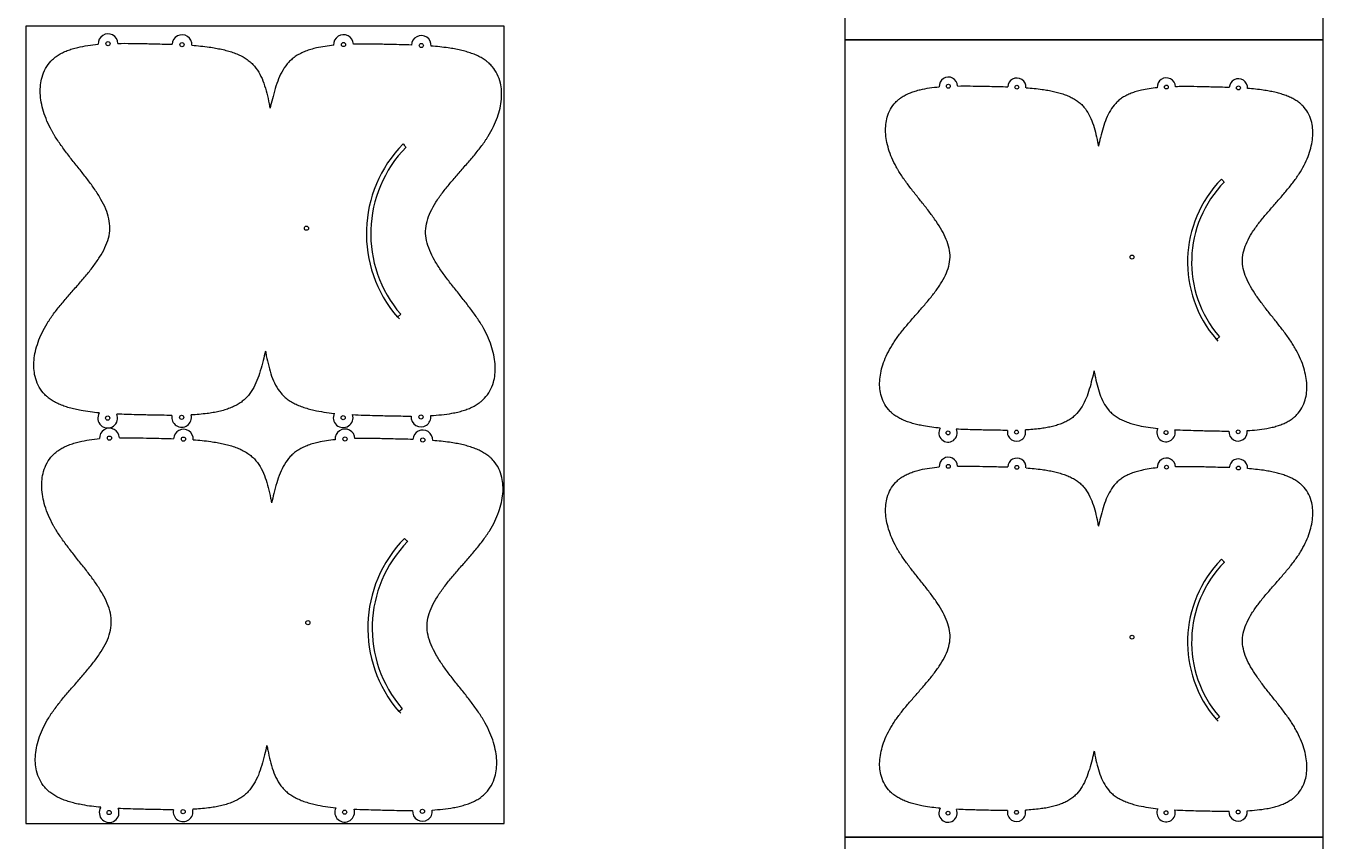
# Model space of a CAD drawing. Header units: inches. Extents: x 132 to 1257, y -131 to 658.
# Drawn here: x 175.9 to 338.6, y 357.7 to 459.9 of the extents above; entities that cross this region are included whole.
import ezdxf

# ---------------------------------------------------------------- set-up
doc = ezdxf.new("R2010")
doc.units = ezdxf.units.IN
doc.header["$MEASUREMENT"] = 0
doc.layers.add('Default', color=7, linetype='Continuous', true_color=0x000000)

msp = doc.modelspace()

# ---------------------------------------------------------------- linework, layer by layer
at = {"color": 2, "true_color": 0xffff00}
for p, q in [((222.75, 423.18), (222.33, 423.64)), ((325.46, 420.39), (325.07, 420.82)), ((222.94, 373.7), (222.51, 374.16)), ((325.47, 372.7), (325.07, 373.13))]:
    msp.add_line(p, q, dxfattribs=at)
for p, q in [((222.5, 423.39), (222.91, 423.74)), ((325.23, 420.59), (325.61, 420.92)), ((222.68, 373.9), (223.1, 374.26)), ((325.23, 372.9), (325.61, 373.23))]:
    msp.add_line(p, q)
for points in [[(223.03, 444.87), (223, 444.9)], [(223.24, 445.07), (223.2, 445.11)], [(325.72, 440.48), (325.69, 440.51)], [(325.91, 440.67), (325.88, 440.7)], [(223.21, 395.38), (223.18, 395.42)], [(223.42, 395.59), (223.39, 395.63)], [(325.72, 392.78), (325.69, 392.82)], [(325.92, 392.98), (325.88, 393.01)]]:
    msp.add_lwpolyline(points)
for centre, radius in [((186.19, 457.69), 0.262), ((195.47, 457.56), 0.262), ((215.73, 457.58), 0.262), ((225.49, 457.46), 0.262), ((291.61, 452.35), 0.243), ((300.2, 452.23), 0.243), ((318.96, 452.25), 0.243), ((328, 452.14), 0.243), ((211.08, 434.54), 0.262), ((314.65, 430.92), 0.243), ((186.15, 410.72), 0.262), ((195.42, 410.82), 0.262), ((215.69, 410.77), 0.262), ((225.45, 410.86), 0.262), ((186.37, 408.21), 0.262), ((291.57, 408.86), 0.243), ((300.16, 408.96), 0.243), ((318.92, 408.9), 0.243), ((327.96, 408.99), 0.243), ((195.65, 408.08), 0.262), ((215.92, 408.1), 0.262), ((225.68, 407.98), 0.262), ((291.61, 404.66), 0.243), ((300.2, 404.54), 0.243), ((318.97, 404.56), 0.243), ((328, 404.45), 0.243), ((211.26, 385.06), 0.262), ((314.65, 383.23), 0.243), ((186.33, 361.23), 0.262), ((195.61, 361.34), 0.262), ((215.87, 361.28), 0.262), ((225.63, 361.38), 0.262), ((291.57, 361.16), 0.243), ((300.16, 361.26), 0.243), ((318.92, 361.21), 0.243), ((327.96, 361.3), 0.243)]:
    msp.add_circle(centre, radius)
for centre, radius, start, end in [((186.19, 457.69), 1.24, 1.7015, 183.2628), ((195.47, 457.56), 1.24, 356.6041, 177.63), ((215.73, 457.58), 1.24, 2.1339, 184.1301), ((225.49, 457.46), 1.24, 356.4355, 177.5232), ((291.61, 452.35), 1.15, 1.7015, 183.2628), ((300.2, 452.23), 1.15, 356.6041, 177.63), ((318.96, 452.25), 1.15, 2.1339, 184.1301), ((328, 452.14), 1.15, 356.4355, 177.5232), ((234.64, 433.86), 16.04, 135.482, 220.7938), ((234.64, 433.86), 15.49, 135.482, 220.7938), ((336.47, 430.29), 14.85, 135.482, 220.7938), ((336.47, 430.29), 14.34, 135.482, 220.7938), ((186.15, 410.72), 1.24, 148.1544, 24.286), ((195.42, 410.82), 1.24, 168.8705, 13.6783), ((215.69, 410.77), 1.24, 153.7909, 17.9562), ((225.45, 410.86), 1.24, 175.0237, 7.6727), ((186.37, 408.21), 1.24, 1.7015, 183.2628), ((195.65, 408.08), 1.24, 356.6041, 177.63), ((215.92, 408.1), 1.24, 2.1339, 184.1301), ((225.68, 407.98), 1.24, 356.4355, 177.5232), ((291.57, 408.86), 1.15, 148.1544, 24.286), ((300.16, 408.96), 1.15, 168.8705, 13.6783), ((318.92, 408.9), 1.15, 153.7909, 17.9562), ((327.96, 408.99), 1.15, 175.0237, 7.6727), ((291.61, 404.66), 1.15, 1.7015, 183.2628), ((300.2, 404.54), 1.15, 356.6041, 177.63), ((318.97, 404.56), 1.15, 2.1339, 184.1301), ((328, 404.45), 1.15, 356.4355, 177.5232), ((234.82, 384.38), 16.04, 135.482, 220.7938), ((234.82, 384.38), 15.49, 135.482, 220.7938), ((336.47, 382.6), 14.85, 135.482, 220.7938), ((336.47, 382.6), 14.34, 135.482, 220.7938), ((186.33, 361.23), 1.24, 148.1544, 24.286), ((195.61, 361.34), 1.24, 168.8705, 13.6783), ((215.87, 361.28), 1.24, 153.7909, 17.9562), ((225.63, 361.38), 1.24, 175.0237, 7.6727), ((291.57, 361.16), 1.15, 148.1544, 24.286), ((300.16, 361.26), 1.15, 168.8705, 13.6783), ((318.92, 361.21), 1.15, 153.7909, 17.9562), ((327.96, 361.3), 1.15, 175.0237, 7.6727)]:
    msp.add_arc(centre, radius, start, end)
for points, knots in [([(185.09, 411.37), (184.32, 411.44), (183.56, 411.54), (182.55, 411.72), (182.3, 411.77), (181.81, 411.88), (181.57, 411.94), (181.11, 412.08), (180.89, 412.15), (180.45, 412.3), (180.24, 412.39), (179.84, 412.57), (179.65, 412.66), (179.28, 412.87), (179.1, 412.98), (178.85, 413.15), (178.77, 413.21), (178.66, 413.31), (178.62, 413.34), (178.54, 413.4), (178.51, 413.44), (178.33, 413.6), (178.19, 413.74), (177.81, 414.18), (177.6, 414.5), (177.26, 415.19), (177.13, 415.56), (176.96, 416.27), (176.92, 416.6), (176.87, 417.28), (176.88, 417.63), (176.94, 418.36), (177, 418.73), (177.17, 419.48), (177.29, 419.86), (177.56, 420.64), (177.73, 421.03), (178.11, 421.82), (178.33, 422.22), (178.62, 422.7), (178.68, 422.8), (178.81, 423), (178.88, 423.1), (179.08, 423.4), (179.22, 423.6), (179.66, 424.2), (179.98, 424.59), (180.63, 425.38), (180.97, 425.78), (181.65, 426.56), (182, 426.96), (182.69, 427.74), (183.03, 428.14), (183.69, 428.92), (184.01, 429.32), (184.6, 430.11), (184.88, 430.51), (185.38, 431.3), (185.61, 431.7), (185.98, 432.49), (186.13, 432.89), (186.35, 433.7), (186.41, 434.1), (186.43, 434.92), (186.38, 435.33), (186.21, 436.14), (186.07, 436.55), (185.74, 437.36), (185.53, 437.77), (185.07, 438.58), (184.81, 438.99), (184.25, 439.81), (183.95, 440.22), (183.33, 441.04), (183.01, 441.45), (182.36, 442.26), (182.03, 442.67), (181.38, 443.49), (181.06, 443.9), (180.45, 444.72), (180.16, 445.13), (179.74, 445.75), (179.61, 445.95), (179.45, 446.21), (179.42, 446.26), (179.36, 446.36), (179.33, 446.42), (179.24, 446.57), (179.18, 446.67), (178.91, 447.17), (178.71, 447.57), (178.37, 448.38), (178.22, 448.78), (177.98, 449.57), (177.89, 449.96), (177.75, 450.72), (177.71, 451.09), (177.68, 451.81), (177.69, 452.17), (177.76, 452.85), (177.82, 453.17), (178.02, 453.87), (178.17, 454.23), (178.54, 454.91), (178.77, 455.22), (179.17, 455.64), (179.31, 455.78), (179.5, 455.93), (179.53, 455.96), (179.61, 456.02), (179.65, 456.05), (179.77, 456.14), (179.86, 456.2), (180.11, 456.36), (180.29, 456.46), (180.67, 456.65), (180.87, 456.74), (181.28, 456.9), (181.49, 456.97), (181.93, 457.11), (182.16, 457.17), (183.23, 457.42), (184.08, 457.53), (184.95, 457.62)], [-85.148406, -85.148406, -85.148406, -85.148406, -81.780767, -81.780767, -80.653101, -80.653101, -79.570598, -79.570598, -78.534434, -78.534434, -77.54624, -77.54624, -76.601915, -76.601915, -75.696681, -75.696681, -75.256245, -75.256245, -75.038733, -75.038733, -74.822714, -74.822714, -73.969653, -73.969653, -72.281686, -72.281686, -70.564748, -70.564748, -69.100223, -69.100223, -67.553631, -67.553631, -65.908811, -65.908811, -64.155075, -64.155075, -62.285633, -62.285633, -60.296231, -60.296231, -59.779524, -59.779524, -59.255149, -59.255149, -58.183988, -58.183988, -55.974472, -55.974472, -53.694649, -53.694649, -51.379904, -51.379904, -49.092763, -49.092763, -46.869323, -46.869323, -44.747127, -44.747127, -42.749829, -42.749829, -40.876165, -40.876165, -39.08522, -39.08522, -37.294848, -37.294848, -35.421823, -35.421823, -33.425249, -33.425249, -31.303842, -31.303842, -29.081214, -29.081214, -26.79486, -26.79486, -24.480837, -24.480837, -22.201611, -22.201611, -19.992547, -19.992547, -18.921559, -18.921559, -18.658473, -18.658473, -18.3973, -18.3973, -17.880658, -17.880658, -15.891473, -15.891473, -14.022184, -14.022184, -12.26855, -12.26855, -10.623797, -10.623797, -9.07727, -9.07727, -7.612849, -7.612849, -5.89545, -5.89545, -4.207291, -4.207291, -3.354244, -3.354244, -3.138242, -3.138242, -2.920749, -2.920749, -2.480367, -2.480367, -1.575282, -1.575282, -0.631139, -0.631139, 0.356858, 0.356858, 1.39283, 1.39283, 5.165837, 5.165837, 5.165837, 5.165837]), ([(187.43, 457.73), (188.57, 457.74), (189.71, 457.73), (191.16, 457.69), (191.47, 457.69), (192.59, 457.66), (193.41, 457.64), (194.23, 457.61)], [8.814927, 8.814927, 8.814927, 8.814927, 13.819671, 13.819671, 15.179724, 15.179724, 18.770325, 18.770325, 18.770325, 18.770325]), ([(196.71, 457.49), (197.44, 457.43), (198.17, 457.37), (199.16, 457.23), (199.42, 457.19), (199.94, 457.09), (200.19, 457.04), (200.68, 456.93), (200.92, 456.87), (201.4, 456.74), (201.63, 456.67), (202.09, 456.51), (202.31, 456.42), (202.73, 456.24), (202.93, 456.14), (203.31, 455.93), (203.49, 455.81), (203.75, 455.63), (203.83, 455.56), (203.99, 455.43), (204.07, 455.37), (204.29, 455.16), (204.43, 455.02), (204.82, 454.55), (205.05, 454.22), (205.43, 453.5), (205.6, 453.11), (205.88, 452.32), (206, 451.9), (206.22, 451.04), (206.31, 450.6), (206.44, 449.97), (206.48, 449.77), (206.52, 449.58)], [22.39606, 22.39606, 22.39606, 22.39606, 25.607041, 25.607041, 26.78249, 26.78249, 27.915409, 27.915409, 29.003369, 29.003369, 30.083561, 30.083561, 31.111933, 31.111933, 32.092923, 32.092923, 33.031821, 33.031821, 33.488266, 33.488266, 33.937759, 33.937759, 34.824381, 34.824381, 36.598165, 36.598165, 38.421258, 38.421258, 40.322481, 40.322481, 42.294606, 42.294606, 43.165386, 43.165386, 43.165386, 43.165386]), ([(214.5, 457.49), (213.77, 457.41), (213.05, 457.31), (212.11, 457.1), (211.87, 457.04), (211.41, 456.9), (211.19, 456.82), (210.76, 456.66), (210.56, 456.57), (210.17, 456.37), (209.98, 456.27), (209.71, 456.09), (209.63, 456.04), (209.46, 455.91), (209.38, 455.85), (209.15, 455.65), (209, 455.52), (208.59, 455.07), (208.35, 454.75), (207.93, 454.04), (207.75, 453.67), (207.43, 452.89), (207.29, 452.47), (207.03, 451.63), (206.92, 451.19), (206.71, 450.37), (206.61, 449.97), (206.52, 449.58)], [299.426318, 299.426318, 299.426318, 299.426318, 302.597982, 302.597982, 303.678174, 303.678174, 304.706545, 304.706545, 305.687536, 305.687536, 306.626434, 306.626434, 307.082878, 307.082878, 307.532371, 307.532371, 308.418994, 308.418994, 310.192778, 310.192778, 312.01587, 312.01587, 313.917093, 313.917093, 315.889219, 315.889219, 317.666593, 317.666593, 317.666593, 317.666593]), ([(224.25, 457.52), (223.42, 457.55), (222.59, 457.57), (221.45, 457.59), (221.15, 457.6), (220.22, 457.62), (219.61, 457.63), (218.32, 457.64), (217.64, 457.64), (216.97, 457.63)], [285.12662, 285.12662, 285.12662, 285.12662, 288.774336, 288.774336, 290.134725, 290.134725, 292.834636, 292.834636, 295.783694, 295.783694, 295.783694, 295.783694]), ([(226.68, 411.03), (227.58, 411.09), (228.46, 411.17), (229.58, 411.37), (229.82, 411.42), (230.29, 411.53), (230.52, 411.6), (230.96, 411.73), (231.17, 411.8), (231.58, 411.96), (231.78, 412.05), (232.16, 412.24), (232.34, 412.34), (232.59, 412.5), (232.68, 412.56), (232.8, 412.65), (232.84, 412.68), (232.92, 412.74), (232.95, 412.77), (233.14, 412.93), (233.28, 413.06), (233.68, 413.48), (233.91, 413.79), (234.28, 414.47), (234.43, 414.83), (234.63, 415.53), (234.69, 415.85), (234.77, 416.54), (234.77, 416.89), (234.74, 417.61), (234.7, 417.99), (234.57, 418.75), (234.47, 419.13), (234.23, 419.92), (234.09, 420.32), (233.74, 421.13), (233.55, 421.53), (233.27, 422.03), (233.21, 422.13), (233.1, 422.34), (233.03, 422.44), (232.85, 422.75), (232.71, 422.95), (232.3, 423.57), (232, 423.98), (231.39, 424.8), (231.07, 425.21), (230.43, 426.03), (230.1, 426.44), (229.45, 427.26), (229.12, 427.67), (228.5, 428.48), (228.2, 428.89), (227.65, 429.71), (227.38, 430.12), (226.92, 430.93), (226.72, 431.34), (226.38, 432.16), (226.25, 432.56), (226.07, 433.38), (226.02, 433.78), (226.04, 434.6), (226.11, 435), (226.32, 435.81), (226.47, 436.21), (226.85, 437.01), (227.07, 437.41), (227.57, 438.2), (227.85, 438.6), (228.45, 439.38), (228.77, 439.78), (229.42, 440.56), (229.77, 440.96), (230.45, 441.75), (230.8, 442.14), (231.48, 442.93), (231.82, 443.32), (232.47, 444.11), (232.79, 444.51), (233.23, 445.1), (233.37, 445.3), (233.54, 445.55), (233.57, 445.6), (233.64, 445.7), (233.67, 445.75), (233.77, 445.9), (233.83, 446), (234.13, 446.48), (234.34, 446.88), (234.73, 447.67), (234.89, 448.06), (235.17, 448.84), (235.28, 449.22), (235.45, 449.97), (235.51, 450.34), (235.57, 451.07), (235.58, 451.42), (235.54, 452.1), (235.49, 452.43), (235.33, 453.14), (235.2, 453.51), (234.85, 454.2), (234.64, 454.52), (234.27, 454.96), (234.13, 455.1), (233.95, 455.27), (233.91, 455.3), (233.84, 455.36), (233.8, 455.39), (233.68, 455.49), (233.6, 455.55), (233.35, 455.73), (233.18, 455.84), (232.81, 456.04), (232.62, 456.14), (232.22, 456.32), (232.01, 456.4), (231.57, 456.56), (231.35, 456.63), (230.88, 456.76), (230.65, 456.82), (230.16, 456.93), (229.9, 456.98), (229.39, 457.08), (229.13, 457.12), (228.16, 457.26), (227.45, 457.33), (226.73, 457.39)], [189.043159, 189.043159, 189.043159, 189.043159, 192.941512, 192.941512, 194.024014, 194.024014, 195.060178, 195.060178, 196.048372, 196.048372, 196.992698, 196.992698, 197.897932, 197.897932, 198.338367, 198.338367, 198.55588, 198.55588, 198.771898, 198.771898, 199.62496, 199.62496, 201.312927, 201.312927, 203.029864, 203.029864, 204.49439, 204.49439, 206.040982, 206.040982, 207.685802, 207.685802, 209.439538, 209.439538, 211.30898, 211.30898, 213.298382, 213.298382, 213.815089, 213.815089, 214.339464, 214.339464, 215.410625, 215.410625, 217.620141, 217.620141, 219.899964, 219.899964, 222.214708, 222.214708, 224.501849, 224.501849, 226.725289, 226.725289, 228.847486, 228.847486, 230.844784, 230.844784, 232.718448, 232.718448, 234.509392, 234.509392, 236.299765, 236.299765, 238.17279, 238.17279, 240.169363, 240.169363, 242.290771, 242.290771, 244.513399, 244.513399, 246.799752, 246.799752, 249.113776, 249.113776, 251.393001, 251.393001, 253.602066, 253.602066, 254.673054, 254.673054, 254.93614, 254.93614, 255.197313, 255.197313, 255.713955, 255.713955, 257.70314, 257.70314, 259.572429, 259.572429, 261.326063, 261.326063, 262.970815, 262.970815, 264.517342, 264.517342, 265.981764, 265.981764, 267.699163, 267.699163, 269.387321, 269.387321, 270.240368, 270.240368, 270.456371, 270.456371, 270.673863, 270.673863, 271.114245, 271.114245, 272.019331, 272.019331, 272.963474, 272.963474, 273.951471, 273.951471, 274.987442, 274.987442, 276.069767, 276.069767, 277.197279, 277.197279, 278.367667, 278.367667, 281.501059, 281.501059, 281.501059, 281.501059]), ([(292.76, 452.38), (293.81, 452.4), (294.87, 452.38), (296.21, 452.35), (296.49, 452.35), (297.54, 452.32), (298.29, 452.31), (299.05, 452.28)], [8.814927, 8.814927, 8.814927, 8.814927, 13.819671, 13.819671, 15.179724, 15.179724, 18.770325, 18.770325, 18.770325, 18.770325]), ([(290.59, 409.46), (289.88, 409.53), (289.17, 409.62), (288.24, 409.79), (288.01, 409.83), (287.55, 409.94), (287.33, 409.99), (286.9, 410.12), (286.7, 410.18), (286.29, 410.33), (286.1, 410.4), (285.73, 410.57), (285.55, 410.66), (285.21, 410.85), (285.05, 410.95), (284.81, 411.11), (284.74, 411.17), (284.63, 411.26), (284.6, 411.29), (284.53, 411.34), (284.49, 411.37), (284.33, 411.53), (284.2, 411.66), (283.85, 412.06), (283.66, 412.36), (283.34, 413), (283.22, 413.34), (283.06, 414), (283.02, 414.3), (282.98, 414.94), (282.99, 415.26), (283.05, 415.93), (283.1, 416.27), (283.26, 416.97), (283.36, 417.33), (283.62, 418.04), (283.77, 418.41), (284.12, 419.14), (284.33, 419.51), (284.6, 419.95), (284.66, 420.05), (284.78, 420.23), (284.84, 420.32), (285.03, 420.6), (285.16, 420.78), (285.56, 421.34), (285.86, 421.71), (286.46, 422.43), (286.77, 422.8), (287.41, 423.53), (287.73, 423.89), (288.36, 424.62), (288.68, 424.99), (289.29, 425.72), (289.58, 426.08), (290.13, 426.81), (290.39, 427.18), (290.86, 427.91), (291.07, 428.28), (291.41, 429.02), (291.55, 429.39), (291.75, 430.14), (291.81, 430.51), (291.83, 431.27), (291.79, 431.64), (291.62, 432.4), (291.5, 432.78), (291.19, 433.53), (291, 433.91), (290.57, 434.66), (290.33, 435.04), (289.81, 435.79), (289.53, 436.17), (288.96, 436.93), (288.66, 437.31), (288.06, 438.07), (287.76, 438.45), (287.16, 439.2), (286.86, 439.58), (286.29, 440.34), (286.02, 440.72), (285.64, 441.29), (285.52, 441.48), (285.37, 441.72), (285.34, 441.77), (285.28, 441.86), (285.26, 441.91), (285.17, 442.05), (285.12, 442.15), (284.87, 442.61), (284.68, 442.98), (284.36, 443.73), (284.23, 444.1), (284.01, 444.83), (283.92, 445.19), (283.79, 445.89), (283.75, 446.24), (283.73, 446.91), (283.74, 447.23), (283.8, 447.87), (283.86, 448.17), (284.04, 448.81), (284.18, 449.15), (284.53, 449.78), (284.74, 450.07), (285.1, 450.46), (285.23, 450.58), (285.41, 450.72), (285.44, 450.75), (285.52, 450.81), (285.55, 450.84), (285.67, 450.92), (285.74, 450.97), (285.98, 451.12), (286.15, 451.22), (286.5, 451.39), (286.68, 451.47), (287.06, 451.62), (287.26, 451.69), (287.67, 451.81), (287.88, 451.87), (288.86, 452.1), (289.65, 452.2), (290.46, 452.28)], [-85.148406, -85.148406, -85.148406, -85.148406, -81.780767, -81.780767, -80.653101, -80.653101, -79.570598, -79.570598, -78.534434, -78.534434, -77.54624, -77.54624, -76.601915, -76.601915, -75.696681, -75.696681, -75.256245, -75.256245, -75.038733, -75.038733, -74.822714, -74.822714, -73.969653, -73.969653, -72.281686, -72.281686, -70.564748, -70.564748, -69.100223, -69.100223, -67.553631, -67.553631, -65.908811, -65.908811, -64.155075, -64.155075, -62.285633, -62.285633, -60.296231, -60.296231, -59.779524, -59.779524, -59.255149, -59.255149, -58.183988, -58.183988, -55.974472, -55.974472, -53.694649, -53.694649, -51.379904, -51.379904, -49.092763, -49.092763, -46.869323, -46.869323, -44.747127, -44.747127, -42.749829, -42.749829, -40.876165, -40.876165, -39.08522, -39.08522, -37.294848, -37.294848, -35.421823, -35.421823, -33.425249, -33.425249, -31.303842, -31.303842, -29.081214, -29.081214, -26.79486, -26.79486, -24.480837, -24.480837, -22.201611, -22.201611, -19.992547, -19.992547, -18.921559, -18.921559, -18.658473, -18.658473, -18.3973, -18.3973, -17.880658, -17.880658, -15.891473, -15.891473, -14.022184, -14.022184, -12.26855, -12.26855, -10.623797, -10.623797, -9.07727, -9.07727, -7.612849, -7.612849, -5.89545, -5.89545, -4.207291, -4.207291, -3.354244, -3.354244, -3.138242, -3.138242, -2.920749, -2.920749, -2.480367, -2.480367, -1.575282, -1.575282, -0.631139, -0.631139, 0.356858, 0.356858, 1.39283, 1.39283, 5.165837, 5.165837, 5.165837, 5.165837]), ([(301.35, 452.16), (302.02, 452.11), (302.7, 452.05), (303.61, 451.92), (303.86, 451.88), (304.34, 451.8), (304.57, 451.75), (305.03, 451.65), (305.25, 451.6), (305.69, 451.47), (305.91, 451.4), (306.33, 451.26), (306.53, 451.18), (306.92, 451.01), (307.1, 450.91), (307.46, 450.72), (307.63, 450.61), (307.87, 450.44), (307.94, 450.38), (308.09, 450.26), (308.16, 450.2), (308.37, 450.01), (308.5, 449.87), (308.86, 449.45), (309.07, 449.13), (309.43, 448.47), (309.58, 448.11), (309.84, 447.37), (309.95, 446.99), (310.15, 446.2), (310.24, 445.79), (310.36, 445.2), (310.39, 445.02), (310.43, 444.84)], [22.39606, 22.39606, 22.39606, 22.39606, 25.607041, 25.607041, 26.78249, 26.78249, 27.915409, 27.915409, 29.003369, 29.003369, 30.083561, 30.083561, 31.111933, 31.111933, 32.092923, 32.092923, 33.031821, 33.031821, 33.488266, 33.488266, 33.937759, 33.937759, 34.824381, 34.824381, 36.598165, 36.598165, 38.421258, 38.421258, 40.322481, 40.322481, 42.294606, 42.294606, 43.165386, 43.165386, 43.165386, 43.165386]), ([(317.82, 452.17), (317.14, 452.1), (316.48, 452), (315.61, 451.8), (315.39, 451.75), (314.96, 451.62), (314.75, 451.55), (314.36, 451.39), (314.17, 451.31), (313.81, 451.13), (313.63, 451.03), (313.39, 450.87), (313.31, 450.82), (313.15, 450.71), (313.08, 450.65), (312.86, 450.47), (312.73, 450.34), (312.34, 449.93), (312.13, 449.63), (311.74, 448.98), (311.57, 448.63), (311.27, 447.9), (311.14, 447.52), (310.91, 446.74), (310.8, 446.34), (310.61, 445.57), (310.52, 445.2), (310.43, 444.84)], [299.426318, 299.426318, 299.426318, 299.426318, 302.597982, 302.597982, 303.678174, 303.678174, 304.706545, 304.706545, 305.687536, 305.687536, 306.626434, 306.626434, 307.082878, 307.082878, 307.532371, 307.532371, 308.418994, 308.418994, 310.192778, 310.192778, 312.01587, 312.01587, 313.917093, 313.917093, 315.889219, 315.889219, 317.666593, 317.666593, 317.666593, 317.666593]), ([(326.85, 452.19), (326.08, 452.22), (325.32, 452.24), (324.26, 452.26), (323.97, 452.27), (323.12, 452.29), (322.55, 452.3), (321.36, 452.31), (320.73, 452.31), (320.11, 452.29)], [285.12662, 285.12662, 285.12662, 285.12662, 288.774336, 288.774336, 290.134725, 290.134725, 292.834636, 292.834636, 295.783694, 295.783694, 295.783694, 295.783694]), ([(329.1, 409.15), (329.93, 409.2), (330.75, 409.28), (331.78, 409.47), (332.01, 409.51), (332.44, 409.61), (332.65, 409.67), (333.06, 409.79), (333.26, 409.86), (333.64, 410.01), (333.82, 410.09), (334.17, 410.27), (334.33, 410.36), (334.57, 410.51), (334.65, 410.56), (334.76, 410.65), (334.8, 410.67), (334.87, 410.73), (334.91, 410.76), (335.08, 410.9), (335.21, 411.02), (335.58, 411.41), (335.79, 411.7), (336.14, 412.33), (336.27, 412.67), (336.46, 413.31), (336.52, 413.61), (336.58, 414.24), (336.59, 414.57), (336.57, 415.24), (336.53, 415.59), (336.4, 416.29), (336.31, 416.65), (336.09, 417.38), (335.96, 417.75), (335.64, 418.5), (335.45, 418.87), (335.2, 419.33), (335.15, 419.43), (335.04, 419.62), (334.98, 419.71), (334.81, 420), (334.69, 420.19), (334.3, 420.76), (334.03, 421.14), (333.46, 421.9), (333.16, 422.28), (332.57, 423.03), (332.26, 423.41), (331.66, 424.17), (331.36, 424.55), (330.79, 425.31), (330.51, 425.69), (329.99, 426.44), (329.75, 426.82), (329.32, 427.58), (329.13, 427.95), (328.82, 428.71), (328.7, 429.09), (328.53, 429.84), (328.49, 430.22), (328.51, 430.97), (328.57, 431.34), (328.77, 432.09), (328.91, 432.46), (329.25, 433.2), (329.46, 433.57), (329.92, 434.3), (330.18, 434.67), (330.73, 435.4), (331.03, 435.77), (331.64, 436.49), (331.96, 436.86), (332.59, 437.59), (332.91, 437.95), (333.55, 438.68), (333.86, 439.05), (334.46, 439.78), (334.75, 440.14), (335.16, 440.7), (335.29, 440.88), (335.45, 441.11), (335.48, 441.16), (335.54, 441.25), (335.57, 441.3), (335.66, 441.43), (335.72, 441.53), (335.99, 441.97), (336.19, 442.34), (336.55, 443.07), (336.7, 443.44), (336.96, 444.15), (337.06, 444.51), (337.22, 445.21), (337.27, 445.55), (337.33, 446.22), (337.34, 446.54), (337.3, 447.18), (337.26, 447.48), (337.11, 448.14), (336.99, 448.48), (336.67, 449.12), (336.47, 449.42), (336.12, 449.83), (336, 449.95), (335.83, 450.11), (335.8, 450.14), (335.73, 450.2), (335.69, 450.22), (335.58, 450.31), (335.51, 450.37), (335.28, 450.53), (335.12, 450.63), (334.78, 450.82), (334.6, 450.91), (334.22, 451.08), (334.03, 451.16), (333.63, 451.3), (333.42, 451.37), (332.99, 451.49), (332.77, 451.55), (332.32, 451.65), (332.08, 451.7), (331.61, 451.78), (331.36, 451.82), (330.47, 451.95), (329.81, 452.02), (329.15, 452.07)], [189.043159, 189.043159, 189.043159, 189.043159, 192.941512, 192.941512, 194.024014, 194.024014, 195.060178, 195.060178, 196.048372, 196.048372, 196.992698, 196.992698, 197.897932, 197.897932, 198.338367, 198.338367, 198.55588, 198.55588, 198.771898, 198.771898, 199.62496, 199.62496, 201.312927, 201.312927, 203.029864, 203.029864, 204.49439, 204.49439, 206.040982, 206.040982, 207.685802, 207.685802, 209.439538, 209.439538, 211.30898, 211.30898, 213.298382, 213.298382, 213.815089, 213.815089, 214.339464, 214.339464, 215.410625, 215.410625, 217.620141, 217.620141, 219.899964, 219.899964, 222.214708, 222.214708, 224.501849, 224.501849, 226.725289, 226.725289, 228.847486, 228.847486, 230.844784, 230.844784, 232.718448, 232.718448, 234.509392, 234.509392, 236.299765, 236.299765, 238.17279, 238.17279, 240.169363, 240.169363, 242.290771, 242.290771, 244.513399, 244.513399, 246.799752, 246.799752, 249.113776, 249.113776, 251.393001, 251.393001, 253.602066, 253.602066, 254.673054, 254.673054, 254.93614, 254.93614, 255.197313, 255.197313, 255.713955, 255.713955, 257.70314, 257.70314, 259.572429, 259.572429, 261.326063, 261.326063, 262.970815, 262.970815, 264.517342, 264.517342, 265.981764, 265.981764, 267.699163, 267.699163, 269.387321, 269.387321, 270.240368, 270.240368, 270.456371, 270.456371, 270.673863, 270.673863, 271.114245, 271.114245, 272.019331, 272.019331, 272.963474, 272.963474, 273.951471, 273.951471, 274.987442, 274.987442, 276.069767, 276.069767, 277.197279, 277.197279, 278.367667, 278.367667, 281.501059, 281.501059, 281.501059, 281.501059]), ([(205.94, 419.13), (205.84, 418.73), (205.75, 418.34), (205.54, 417.51), (205.42, 417.07), (205.17, 416.23), (205.03, 415.82), (204.71, 415.04), (204.53, 414.66), (204.11, 413.96), (203.87, 413.63), (203.46, 413.19), (203.31, 413.05), (203.08, 412.86), (203, 412.79), (202.83, 412.67), (202.74, 412.61), (202.48, 412.44), (202.29, 412.33), (201.9, 412.14), (201.69, 412.05), (201.27, 411.88), (201.05, 411.81), (200.59, 411.67), (200.35, 411.61), (199.87, 411.5), (199.62, 411.45), (199.13, 411.36), (198.87, 411.32), (197.96, 411.21), (197.3, 411.15), (196.63, 411.12)], [-122.242246, -122.242246, -122.242246, -122.242246, -120.465956, -120.465956, -118.494222, -118.494222, -116.593347, -116.593347, -114.770579, -114.770579, -112.997161, -112.997161, -112.110767, -112.110767, -111.661408, -111.661408, -111.205112, -111.205112, -110.266542, -110.266542, -109.285923, -109.285923, -108.257955, -108.257955, -107.178193, -107.178193, -106.090568, -106.090568, -104.957985, -104.957985, -102.041667, -102.041667, -102.041667, -102.041667]), ([(205.94, 419.13), (205.98, 418.93), (206.01, 418.74), (206.14, 418.1), (206.24, 417.66), (206.45, 416.81), (206.57, 416.39), (206.86, 415.59), (207.02, 415.21), (207.41, 414.49), (207.63, 414.15), (208.02, 413.69), (208.16, 413.55), (208.38, 413.34), (208.46, 413.27), (208.62, 413.14), (208.7, 413.08), (208.96, 412.89), (209.14, 412.78), (209.53, 412.57), (209.73, 412.47), (210.15, 412.28), (210.36, 412.2), (210.82, 412.04), (211.05, 411.96), (211.53, 411.83), (211.77, 411.77), (212.85, 411.53), (213.7, 411.41), (214.57, 411.31)], [152.258957, 152.258957, 152.258957, 152.258957, 153.128657, 153.128657, 155.10039, 155.10039, 157.001265, 157.001265, 158.824034, 158.824034, 160.597451, 160.597451, 161.483845, 161.483845, 161.933204, 161.933204, 162.389501, 162.389501, 163.32807, 163.32807, 164.30869, 164.30869, 165.336658, 165.336658, 166.416419, 166.416419, 167.504045, 167.504045, 171.294575, 171.294575, 171.294575, 171.294575]), ([(309.89, 416.64), (309.8, 416.28), (309.71, 415.91), (309.52, 415.15), (309.41, 414.74), (309.18, 413.96), (309.05, 413.58), (308.75, 412.86), (308.59, 412.51), (308.2, 411.86), (307.98, 411.56), (307.59, 411.15), (307.46, 411.02), (307.24, 410.84), (307.17, 410.78), (307.01, 410.67), (306.94, 410.61), (306.69, 410.45), (306.52, 410.35), (306.15, 410.17), (305.96, 410.09), (305.57, 409.94), (305.36, 409.87), (304.94, 409.74), (304.72, 409.68), (304.27, 409.58), (304.05, 409.54), (303.59, 409.45), (303.35, 409.42), (302.5, 409.31), (301.89, 409.26), (301.27, 409.23)], [-122.242246, -122.242246, -122.242246, -122.242246, -120.465956, -120.465956, -118.494222, -118.494222, -116.593347, -116.593347, -114.770579, -114.770579, -112.997161, -112.997161, -112.110767, -112.110767, -111.661408, -111.661408, -111.205112, -111.205112, -110.266542, -110.266542, -109.285923, -109.285923, -108.257955, -108.257955, -107.178193, -107.178193, -106.090568, -106.090568, -104.957985, -104.957985, -102.041667, -102.041667, -102.041667, -102.041667]), ([(309.89, 416.64), (309.93, 416.46), (309.96, 416.28), (310.08, 415.7), (310.17, 415.29), (310.37, 414.5), (310.48, 414.11), (310.74, 413.37), (310.89, 413.02), (311.25, 412.35), (311.46, 412.04), (311.82, 411.61), (311.95, 411.48), (312.16, 411.28), (312.23, 411.22), (312.38, 411.1), (312.45, 411.04), (312.69, 410.87), (312.86, 410.77), (313.21, 410.57), (313.4, 410.48), (313.79, 410.31), (313.99, 410.23), (314.41, 410.08), (314.63, 410.01), (315.07, 409.89), (315.29, 409.83), (316.29, 409.61), (317.08, 409.5), (317.89, 409.41)], [152.258957, 152.258957, 152.258957, 152.258957, 153.128657, 153.128657, 155.10039, 155.10039, 157.001265, 157.001265, 158.824034, 158.824034, 160.597451, 160.597451, 161.483845, 161.483845, 161.933204, 161.933204, 162.389501, 162.389501, 163.32807, 163.32807, 164.30869, 164.30869, 165.336658, 165.336658, 166.416419, 166.416419, 167.504045, 167.504045, 171.294575, 171.294575, 171.294575, 171.294575]), ([(194.21, 411.06), (193.34, 411.06), (192.48, 411.08), (191.31, 411.1), (191, 411.11), (190.39, 411.13), (190.08, 411.13), (188.94, 411.16), (188.11, 411.19), (187.28, 411.23)], [-98.500263, -98.500263, -98.500263, -98.500263, -94.717892, -94.717892, -93.357689, -93.357689, -91.997792, -91.997792, -88.350006, -88.350006, -88.350006, -88.350006]), ([(216.87, 411.15), (217.83, 411.1), (218.78, 411.07), (220.05, 411.04), (220.36, 411.03), (220.98, 411.02), (221.29, 411.01), (222.47, 410.99), (223.34, 410.97), (224.21, 410.97)], [174.666344, 174.666344, 174.666344, 174.666344, 178.876721, 178.876721, 180.236924, 180.236924, 181.596821, 181.596821, 185.424295, 185.424295, 185.424295, 185.424295]), ([(299.03, 409.18), (298.23, 409.18), (297.43, 409.19), (296.35, 409.22), (296.06, 409.22), (295.49, 409.24), (295.21, 409.24), (294.15, 409.27), (293.38, 409.29), (292.61, 409.33)], [-98.500263, -98.500263, -98.500263, -98.500263, -94.717892, -94.717892, -93.357689, -93.357689, -91.997792, -91.997792, -88.350006, -88.350006, -88.350006, -88.350006]), ([(320.01, 409.26), (320.9, 409.21), (321.79, 409.19), (322.96, 409.16), (323.25, 409.15), (323.82, 409.14), (324.11, 409.13), (325.2, 409.11), (326.01, 409.09), (326.81, 409.09)], [174.666344, 174.666344, 174.666344, 174.666344, 178.876721, 178.876721, 180.236924, 180.236924, 181.596821, 181.596821, 185.424295, 185.424295, 185.424295, 185.424295]), ([(185.27, 361.89), (184.51, 361.96), (183.75, 362.05), (182.74, 362.24), (182.49, 362.29), (182, 362.4), (181.76, 362.46), (181.29, 362.59), (181.07, 362.67), (180.64, 362.82), (180.43, 362.9), (180.02, 363.08), (179.83, 363.18), (179.46, 363.39), (179.29, 363.49), (179.04, 363.67), (178.96, 363.73), (178.84, 363.83), (178.8, 363.86), (178.73, 363.92), (178.69, 363.95), (178.51, 364.12), (178.37, 364.26), (178, 364.7), (177.79, 365.02), (177.44, 365.71), (177.31, 366.08), (177.15, 366.79), (177.1, 367.12), (177.06, 367.8), (177.06, 368.15), (177.13, 368.87), (177.19, 369.25), (177.36, 370), (177.47, 370.38), (177.74, 371.16), (177.91, 371.55), (178.29, 372.34), (178.51, 372.73), (178.81, 373.22), (178.87, 373.32), (179, 373.52), (179.06, 373.62), (179.26, 373.92), (179.41, 374.11), (179.85, 374.71), (180.16, 375.11), (180.81, 375.9), (181.15, 376.29), (181.84, 377.08), (182.18, 377.47), (182.87, 378.26), (183.21, 378.66), (183.87, 379.44), (184.19, 379.84), (184.78, 380.63), (185.06, 381.02), (185.56, 381.82), (185.79, 382.21), (186.16, 383.01), (186.32, 383.41), (186.53, 384.22), (186.59, 384.62), (186.61, 385.44), (186.57, 385.84), (186.39, 386.66), (186.26, 387.07), (185.92, 387.88), (185.72, 388.29), (185.25, 389.1), (184.99, 389.51), (184.44, 390.33), (184.13, 390.74), (183.52, 391.55), (183.19, 391.97), (182.54, 392.78), (182.21, 393.19), (181.57, 394.01), (181.25, 394.42), (180.64, 395.24), (180.34, 395.65), (179.93, 396.27), (179.79, 396.47), (179.64, 396.73), (179.61, 396.78), (179.54, 396.88), (179.51, 396.93), (179.43, 397.09), (179.37, 397.19), (179.09, 397.69), (178.89, 398.09), (178.55, 398.9), (178.4, 399.3), (178.17, 400.08), (178.07, 400.47), (177.94, 401.23), (177.89, 401.61), (177.86, 402.33), (177.87, 402.68), (177.95, 403.36), (178.01, 403.69), (178.2, 404.39), (178.35, 404.75), (178.73, 405.43), (178.95, 405.74), (179.35, 406.16), (179.49, 406.29), (179.68, 406.45), (179.72, 406.48), (179.8, 406.54), (179.84, 406.57), (179.96, 406.66), (180.04, 406.72), (180.3, 406.88), (180.48, 406.98), (180.85, 407.17), (181.05, 407.26), (181.46, 407.42), (181.68, 407.49), (182.12, 407.63), (182.34, 407.69), (183.41, 407.94), (184.26, 408.05), (185.14, 408.14)], [-85.148406, -85.148406, -85.148406, -85.148406, -81.780767, -81.780767, -80.653101, -80.653101, -79.570598, -79.570598, -78.534434, -78.534434, -77.54624, -77.54624, -76.601915, -76.601915, -75.696681, -75.696681, -75.256245, -75.256245, -75.038733, -75.038733, -74.822714, -74.822714, -73.969653, -73.969653, -72.281686, -72.281686, -70.564748, -70.564748, -69.100223, -69.100223, -67.553631, -67.553631, -65.908811, -65.908811, -64.155075, -64.155075, -62.285633, -62.285633, -60.296231, -60.296231, -59.779524, -59.779524, -59.255149, -59.255149, -58.183988, -58.183988, -55.974472, -55.974472, -53.694649, -53.694649, -51.379904, -51.379904, -49.092763, -49.092763, -46.869323, -46.869323, -44.747127, -44.747127, -42.749829, -42.749829, -40.876165, -40.876165, -39.08522, -39.08522, -37.294848, -37.294848, -35.421823, -35.421823, -33.425249, -33.425249, -31.303842, -31.303842, -29.081214, -29.081214, -26.79486, -26.79486, -24.480837, -24.480837, -22.201611, -22.201611, -19.992547, -19.992547, -18.921559, -18.921559, -18.658473, -18.658473, -18.3973, -18.3973, -17.880658, -17.880658, -15.891473, -15.891473, -14.022184, -14.022184, -12.26855, -12.26855, -10.623797, -10.623797, -9.07727, -9.07727, -7.612849, -7.612849, -5.89545, -5.89545, -4.207291, -4.207291, -3.354244, -3.354244, -3.138242, -3.138242, -2.920749, -2.920749, -2.480367, -2.480367, -1.575282, -1.575282, -0.631139, -0.631139, 0.356858, 0.356858, 1.39283, 1.39283, 5.165837, 5.165837, 5.165837, 5.165837]), ([(187.62, 408.24), (188.76, 408.26), (189.89, 408.24), (191.34, 408.21), (191.65, 408.21), (192.78, 408.18), (193.6, 408.16), (194.41, 408.13)], [8.814927, 8.814927, 8.814927, 8.814927, 13.819671, 13.819671, 15.179724, 15.179724, 18.770325, 18.770325, 18.770325, 18.770325]), ([(196.89, 408.01), (197.62, 407.95), (198.35, 407.88), (199.34, 407.74), (199.6, 407.7), (200.12, 407.61), (200.37, 407.56), (200.87, 407.45), (201.11, 407.39), (201.58, 407.26), (201.82, 407.19), (202.27, 407.03), (202.49, 406.94), (202.91, 406.76), (203.11, 406.66), (203.49, 406.44), (203.67, 406.33), (203.93, 406.15), (204.01, 406.08), (204.17, 405.95), (204.25, 405.89), (204.48, 405.68), (204.62, 405.53), (205.01, 405.07), (205.23, 404.73), (205.62, 404.01), (205.78, 403.63), (206.06, 402.83), (206.18, 402.41), (206.4, 401.56), (206.5, 401.12), (206.62, 400.49), (206.66, 400.29), (206.7, 400.1)], [22.39606, 22.39606, 22.39606, 22.39606, 25.607041, 25.607041, 26.78249, 26.78249, 27.915409, 27.915409, 29.003369, 29.003369, 30.083561, 30.083561, 31.111933, 31.111933, 32.092923, 32.092923, 33.031821, 33.031821, 33.488266, 33.488266, 33.937759, 33.937759, 34.824381, 34.824381, 36.598165, 36.598165, 38.421258, 38.421258, 40.322481, 40.322481, 42.294606, 42.294606, 43.165386, 43.165386, 43.165386, 43.165386]), ([(214.68, 408.01), (213.95, 407.93), (213.24, 407.83), (212.29, 407.62), (212.05, 407.55), (211.59, 407.42), (211.37, 407.34), (210.95, 407.18), (210.74, 407.09), (210.35, 406.89), (210.16, 406.79), (209.89, 406.61), (209.81, 406.55), (209.64, 406.43), (209.56, 406.37), (209.33, 406.17), (209.18, 406.03), (208.77, 405.59), (208.53, 405.26), (208.11, 404.56), (207.93, 404.19), (207.61, 403.4), (207.47, 402.99), (207.22, 402.15), (207.1, 401.71), (206.89, 400.89), (206.8, 400.49), (206.7, 400.1)], [299.426318, 299.426318, 299.426318, 299.426318, 302.597982, 302.597982, 303.678174, 303.678174, 304.706545, 304.706545, 305.687536, 305.687536, 306.626434, 306.626434, 307.082878, 307.082878, 307.532371, 307.532371, 308.418994, 308.418994, 310.192778, 310.192778, 312.01587, 312.01587, 313.917093, 313.917093, 315.889219, 315.889219, 317.666593, 317.666593, 317.666593, 317.666593]), ([(224.44, 408.04), (223.61, 408.06), (222.78, 408.08), (221.64, 408.11), (221.33, 408.12), (220.4, 408.14), (219.79, 408.15), (218.51, 408.16), (217.83, 408.16), (217.16, 408.15)], [285.12662, 285.12662, 285.12662, 285.12662, 288.774336, 288.774336, 290.134725, 290.134725, 292.834636, 292.834636, 295.783694, 295.783694, 295.783694, 295.783694]), ([(226.86, 361.55), (227.76, 361.61), (228.65, 361.69), (229.76, 361.89), (230, 361.94), (230.47, 362.05), (230.7, 362.11), (231.14, 362.25), (231.35, 362.32), (231.76, 362.48), (231.96, 362.57), (232.34, 362.76), (232.52, 362.86), (232.78, 363.02), (232.86, 363.08), (232.98, 363.17), (233.02, 363.2), (233.1, 363.26), (233.14, 363.29), (233.33, 363.44), (233.47, 363.58), (233.87, 364), (234.09, 364.31), (234.47, 364.99), (234.61, 365.35), (234.81, 366.04), (234.87, 366.37), (234.95, 367.05), (234.96, 367.41), (234.93, 368.13), (234.89, 368.5), (234.75, 369.26), (234.66, 369.65), (234.42, 370.44), (234.27, 370.84), (233.93, 371.64), (233.73, 372.05), (233.46, 372.55), (233.4, 372.65), (233.28, 372.86), (233.22, 372.96), (233.03, 373.27), (232.9, 373.47), (232.48, 374.09), (232.19, 374.5), (231.58, 375.32), (231.26, 375.73), (230.61, 376.55), (230.28, 376.96), (229.63, 377.77), (229.31, 378.19), (228.69, 379), (228.39, 379.41), (227.83, 380.23), (227.57, 380.64), (227.11, 381.45), (226.9, 381.86), (226.56, 382.67), (226.43, 383.08), (226.25, 383.9), (226.21, 384.3), (226.23, 385.12), (226.29, 385.52), (226.5, 386.33), (226.66, 386.73), (227.03, 387.53), (227.26, 387.92), (227.76, 388.72), (228.04, 389.11), (228.63, 389.9), (228.95, 390.3), (229.61, 391.08), (229.95, 391.48), (230.64, 392.27), (230.98, 392.66), (231.67, 393.44), (232.01, 393.84), (232.66, 394.63), (232.97, 395.02), (233.41, 395.62), (233.55, 395.82), (233.72, 396.07), (233.76, 396.12), (233.82, 396.22), (233.86, 396.27), (233.95, 396.42), (234.01, 396.52), (234.31, 397), (234.53, 397.4), (234.91, 398.19), (235.07, 398.58), (235.35, 399.36), (235.46, 399.74), (235.63, 400.49), (235.69, 400.86), (235.76, 401.58), (235.76, 401.94), (235.72, 402.62), (235.68, 402.95), (235.51, 403.66), (235.38, 404.02), (235.04, 404.72), (234.83, 405.04), (234.45, 405.48), (234.32, 405.62), (234.13, 405.78), (234.1, 405.82), (234.02, 405.88), (233.98, 405.91), (233.87, 406.01), (233.79, 406.07), (233.54, 406.24), (233.36, 406.35), (232.99, 406.56), (232.8, 406.66), (232.4, 406.83), (232.19, 406.92), (231.76, 407.07), (231.53, 407.14), (231.07, 407.28), (230.83, 407.34), (230.34, 407.45), (230.09, 407.5), (229.57, 407.6), (229.31, 407.64), (228.34, 407.78), (227.63, 407.85), (226.92, 407.9)], [189.043159, 189.043159, 189.043159, 189.043159, 192.941512, 192.941512, 194.024014, 194.024014, 195.060178, 195.060178, 196.048372, 196.048372, 196.992698, 196.992698, 197.897932, 197.897932, 198.338367, 198.338367, 198.55588, 198.55588, 198.771898, 198.771898, 199.62496, 199.62496, 201.312927, 201.312927, 203.029864, 203.029864, 204.49439, 204.49439, 206.040982, 206.040982, 207.685802, 207.685802, 209.439538, 209.439538, 211.30898, 211.30898, 213.298382, 213.298382, 213.815089, 213.815089, 214.339464, 214.339464, 215.410625, 215.410625, 217.620141, 217.620141, 219.899964, 219.899964, 222.214708, 222.214708, 224.501849, 224.501849, 226.725289, 226.725289, 228.847486, 228.847486, 230.844784, 230.844784, 232.718448, 232.718448, 234.509392, 234.509392, 236.299765, 236.299765, 238.17279, 238.17279, 240.169363, 240.169363, 242.290771, 242.290771, 244.513399, 244.513399, 246.799752, 246.799752, 249.113776, 249.113776, 251.393001, 251.393001, 253.602066, 253.602066, 254.673054, 254.673054, 254.93614, 254.93614, 255.197313, 255.197313, 255.713955, 255.713955, 257.70314, 257.70314, 259.572429, 259.572429, 261.326063, 261.326063, 262.970815, 262.970815, 264.517342, 264.517342, 265.981764, 265.981764, 267.699163, 267.699163, 269.387321, 269.387321, 270.240368, 270.240368, 270.456371, 270.456371, 270.673863, 270.673863, 271.114245, 271.114245, 272.019331, 272.019331, 272.963474, 272.963474, 273.951471, 273.951471, 274.987442, 274.987442, 276.069767, 276.069767, 277.197279, 277.197279, 278.367667, 278.367667, 281.501059, 281.501059, 281.501059, 281.501059]), ([(290.59, 361.77), (289.88, 361.84), (289.18, 361.92), (288.24, 362.09), (288.01, 362.14), (287.56, 362.25), (287.34, 362.3), (286.91, 362.42), (286.7, 362.49), (286.3, 362.63), (286.1, 362.71), (285.73, 362.88), (285.55, 362.97), (285.21, 363.16), (285.05, 363.26), (284.82, 363.42), (284.74, 363.48), (284.63, 363.56), (284.6, 363.59), (284.53, 363.65), (284.5, 363.68), (284.33, 363.83), (284.2, 363.96), (283.85, 364.37), (283.66, 364.67), (283.34, 365.31), (283.22, 365.65), (283.07, 366.31), (283.02, 366.61), (282.98, 367.24), (282.99, 367.57), (283.05, 368.24), (283.1, 368.58), (283.26, 369.28), (283.37, 369.63), (283.62, 370.35), (283.77, 370.72), (284.13, 371.45), (284.33, 371.81), (284.6, 372.26), (284.66, 372.35), (284.78, 372.54), (284.84, 372.63), (285.03, 372.91), (285.16, 373.09), (285.57, 373.65), (285.86, 374.01), (286.46, 374.74), (286.78, 375.11), (287.41, 375.84), (287.73, 376.2), (288.37, 376.93), (288.68, 377.3), (289.29, 378.02), (289.59, 378.39), (290.14, 379.12), (290.4, 379.49), (290.86, 380.22), (291.07, 380.59), (291.42, 381.33), (291.56, 381.7), (291.76, 382.45), (291.81, 382.82), (291.83, 383.58), (291.79, 383.95), (291.63, 384.71), (291.5, 385.08), (291.19, 385.84), (291, 386.22), (290.57, 386.97), (290.33, 387.35), (289.82, 388.1), (289.54, 388.48), (288.96, 389.24), (288.66, 389.62), (288.06, 390.38), (287.76, 390.76), (287.16, 391.51), (286.86, 391.89), (286.3, 392.65), (286.02, 393.03), (285.64, 393.6), (285.52, 393.79), (285.37, 394.03), (285.34, 394.08), (285.29, 394.17), (285.26, 394.22), (285.18, 394.36), (285.12, 394.46), (284.87, 394.92), (284.69, 395.29), (284.37, 396.04), (284.23, 396.41), (284.01, 397.14), (283.92, 397.5), (283.8, 398.2), (283.76, 398.55), (283.73, 399.22), (283.74, 399.54), (283.81, 400.17), (283.86, 400.48), (284.05, 401.12), (284.18, 401.46), (284.53, 402.09), (284.74, 402.37), (285.11, 402.76), (285.24, 402.89), (285.41, 403.03), (285.45, 403.06), (285.52, 403.12), (285.56, 403.14), (285.67, 403.23), (285.75, 403.28), (285.98, 403.43), (286.15, 403.52), (286.5, 403.7), (286.68, 403.78), (287.06, 403.93), (287.26, 404), (287.67, 404.12), (287.88, 404.18), (288.87, 404.41), (289.65, 404.51), (290.46, 404.59)], [-85.148406, -85.148406, -85.148406, -85.148406, -81.780767, -81.780767, -80.653101, -80.653101, -79.570598, -79.570598, -78.534434, -78.534434, -77.54624, -77.54624, -76.601915, -76.601915, -75.696681, -75.696681, -75.256245, -75.256245, -75.038733, -75.038733, -74.822714, -74.822714, -73.969653, -73.969653, -72.281686, -72.281686, -70.564748, -70.564748, -69.100223, -69.100223, -67.553631, -67.553631, -65.908811, -65.908811, -64.155075, -64.155075, -62.285633, -62.285633, -60.296231, -60.296231, -59.779524, -59.779524, -59.255149, -59.255149, -58.183988, -58.183988, -55.974472, -55.974472, -53.694649, -53.694649, -51.379904, -51.379904, -49.092763, -49.092763, -46.869323, -46.869323, -44.747127, -44.747127, -42.749829, -42.749829, -40.876165, -40.876165, -39.08522, -39.08522, -37.294848, -37.294848, -35.421823, -35.421823, -33.425249, -33.425249, -31.303842, -31.303842, -29.081214, -29.081214, -26.79486, -26.79486, -24.480837, -24.480837, -22.201611, -22.201611, -19.992547, -19.992547, -18.921559, -18.921559, -18.658473, -18.658473, -18.3973, -18.3973, -17.880658, -17.880658, -15.891473, -15.891473, -14.022184, -14.022184, -12.26855, -12.26855, -10.623797, -10.623797, -9.07727, -9.07727, -7.612849, -7.612849, -5.89545, -5.89545, -4.207291, -4.207291, -3.354244, -3.354244, -3.138242, -3.138242, -2.920749, -2.920749, -2.480367, -2.480367, -1.575282, -1.575282, -0.631139, -0.631139, 0.356858, 0.356858, 1.39283, 1.39283, 5.165837, 5.165837, 5.165837, 5.165837]), ([(292.76, 404.69), (293.82, 404.71), (294.87, 404.69), (296.21, 404.66), (296.5, 404.66), (297.54, 404.63), (298.3, 404.61), (299.05, 404.59)], [8.814927, 8.814927, 8.814927, 8.814927, 13.819671, 13.819671, 15.179724, 15.179724, 18.770325, 18.770325, 18.770325, 18.770325]), ([(301.35, 404.47), (302.03, 404.42), (302.7, 404.36), (303.62, 404.23), (303.86, 404.19), (304.34, 404.11), (304.57, 404.06), (305.03, 403.96), (305.25, 403.9), (305.69, 403.78), (305.91, 403.71), (306.33, 403.57), (306.53, 403.49), (306.92, 403.32), (307.11, 403.22), (307.46, 403.03), (307.63, 402.92), (307.87, 402.75), (307.95, 402.69), (308.09, 402.57), (308.17, 402.51), (308.37, 402.32), (308.5, 402.18), (308.86, 401.75), (309.07, 401.44), (309.43, 400.78), (309.58, 400.42), (309.84, 399.68), (309.95, 399.29), (310.15, 398.51), (310.24, 398.1), (310.36, 397.51), (310.4, 397.33), (310.43, 397.15)], [22.39606, 22.39606, 22.39606, 22.39606, 25.607041, 25.607041, 26.78249, 26.78249, 27.915409, 27.915409, 29.003369, 29.003369, 30.083561, 30.083561, 31.111933, 31.111933, 32.092923, 32.092923, 33.031821, 33.031821, 33.488266, 33.488266, 33.937759, 33.937759, 34.824381, 34.824381, 36.598165, 36.598165, 38.421258, 38.421258, 40.322481, 40.322481, 42.294606, 42.294606, 43.165386, 43.165386, 43.165386, 43.165386]), ([(317.82, 404.48), (317.14, 404.4), (316.48, 404.31), (315.61, 404.11), (315.39, 404.05), (314.96, 403.93), (314.76, 403.86), (314.36, 403.7), (314.17, 403.62), (313.81, 403.44), (313.64, 403.34), (313.39, 403.18), (313.31, 403.13), (313.16, 403.01), (313.08, 402.96), (312.87, 402.77), (312.73, 402.65), (312.35, 402.23), (312.13, 401.93), (311.74, 401.28), (311.57, 400.94), (311.27, 400.21), (311.14, 399.83), (310.91, 399.05), (310.8, 398.64), (310.61, 397.88), (310.52, 397.51), (310.43, 397.15)], [299.426318, 299.426318, 299.426318, 299.426318, 302.597982, 302.597982, 303.678174, 303.678174, 304.706545, 304.706545, 305.687536, 305.687536, 306.626434, 306.626434, 307.082878, 307.082878, 307.532371, 307.532371, 308.418994, 308.418994, 310.192778, 310.192778, 312.01587, 312.01587, 313.917093, 313.917093, 315.889219, 315.889219, 317.666593, 317.666593, 317.666593, 317.666593]), ([(326.86, 404.5), (326.09, 404.53), (325.32, 404.54), (324.26, 404.57), (323.98, 404.58), (323.12, 404.59), (322.55, 404.61), (321.36, 404.62), (320.74, 404.62), (320.12, 404.6)], [285.12662, 285.12662, 285.12662, 285.12662, 288.774336, 288.774336, 290.134725, 290.134725, 292.834636, 292.834636, 295.783694, 295.783694, 295.783694, 295.783694]), ([(329.1, 361.46), (329.93, 361.51), (330.75, 361.59), (331.79, 361.77), (332.01, 361.82), (332.44, 361.92), (332.65, 361.98), (333.06, 362.1), (333.26, 362.17), (333.64, 362.32), (333.82, 362.4), (334.17, 362.57), (334.34, 362.67), (334.58, 362.82), (334.65, 362.87), (334.77, 362.95), (334.8, 362.98), (334.88, 363.04), (334.91, 363.07), (335.09, 363.21), (335.22, 363.33), (335.58, 363.72), (335.79, 364.01), (336.14, 364.64), (336.28, 364.97), (336.46, 365.62), (336.52, 365.92), (336.59, 366.55), (336.6, 366.88), (336.57, 367.55), (336.53, 367.9), (336.41, 368.6), (336.32, 368.96), (336.1, 369.69), (335.96, 370.06), (335.64, 370.8), (335.46, 371.18), (335.2, 371.64), (335.15, 371.74), (335.04, 371.93), (334.99, 372.02), (334.81, 372.31), (334.69, 372.5), (334.31, 373.07), (334.03, 373.45), (333.47, 374.2), (333.17, 374.59), (332.57, 375.34), (332.27, 375.72), (331.66, 376.48), (331.36, 376.86), (330.79, 377.62), (330.51, 378), (330, 378.75), (329.75, 379.13), (329.33, 379.88), (329.13, 380.26), (328.82, 381.02), (328.7, 381.39), (328.54, 382.15), (328.49, 382.52), (328.51, 383.28), (328.57, 383.65), (328.77, 384.4), (328.91, 384.77), (329.26, 385.51), (329.47, 385.88), (329.93, 386.61), (330.19, 386.98), (330.74, 387.71), (331.03, 388.08), (331.64, 388.8), (331.96, 389.17), (332.59, 389.9), (332.92, 390.26), (333.55, 390.99), (333.86, 391.36), (334.46, 392.08), (334.76, 392.45), (335.17, 393.01), (335.3, 393.19), (335.45, 393.42), (335.48, 393.47), (335.55, 393.56), (335.58, 393.61), (335.66, 393.74), (335.72, 393.83), (336, 394.28), (336.2, 394.65), (336.55, 395.38), (336.7, 395.74), (336.96, 396.46), (337.06, 396.82), (337.22, 397.51), (337.28, 397.86), (337.34, 398.53), (337.34, 398.85), (337.3, 399.49), (337.26, 399.79), (337.11, 400.44), (336.99, 400.79), (336.67, 401.43), (336.48, 401.73), (336.13, 402.13), (336, 402.26), (335.83, 402.41), (335.8, 402.44), (335.73, 402.5), (335.7, 402.53), (335.59, 402.62), (335.51, 402.68), (335.28, 402.84), (335.12, 402.94), (334.78, 403.13), (334.6, 403.22), (334.23, 403.39), (334.03, 403.46), (333.63, 403.61), (333.42, 403.67), (332.99, 403.8), (332.77, 403.85), (332.32, 403.96), (332.09, 404.01), (331.61, 404.09), (331.37, 404.13), (330.47, 404.26), (329.81, 404.33), (329.15, 404.38)], [189.043159, 189.043159, 189.043159, 189.043159, 192.941512, 192.941512, 194.024014, 194.024014, 195.060178, 195.060178, 196.048372, 196.048372, 196.992698, 196.992698, 197.897932, 197.897932, 198.338367, 198.338367, 198.55588, 198.55588, 198.771898, 198.771898, 199.62496, 199.62496, 201.312927, 201.312927, 203.029864, 203.029864, 204.49439, 204.49439, 206.040982, 206.040982, 207.685802, 207.685802, 209.439538, 209.439538, 211.30898, 211.30898, 213.298382, 213.298382, 213.815089, 213.815089, 214.339464, 214.339464, 215.410625, 215.410625, 217.620141, 217.620141, 219.899964, 219.899964, 222.214708, 222.214708, 224.501849, 224.501849, 226.725289, 226.725289, 228.847486, 228.847486, 230.844784, 230.844784, 232.718448, 232.718448, 234.509392, 234.509392, 236.299765, 236.299765, 238.17279, 238.17279, 240.169363, 240.169363, 242.290771, 242.290771, 244.513399, 244.513399, 246.799752, 246.799752, 249.113776, 249.113776, 251.393001, 251.393001, 253.602066, 253.602066, 254.673054, 254.673054, 254.93614, 254.93614, 255.197313, 255.197313, 255.713955, 255.713955, 257.70314, 257.70314, 259.572429, 259.572429, 261.326063, 261.326063, 262.970815, 262.970815, 264.517342, 264.517342, 265.981764, 265.981764, 267.699163, 267.699163, 269.387321, 269.387321, 270.240368, 270.240368, 270.456371, 270.456371, 270.673863, 270.673863, 271.114245, 271.114245, 272.019331, 272.019331, 272.963474, 272.963474, 273.951471, 273.951471, 274.987442, 274.987442, 276.069767, 276.069767, 277.197279, 277.197279, 278.367667, 278.367667, 281.501059, 281.501059, 281.501059, 281.501059]), ([(206.12, 369.64), (206.02, 369.25), (205.93, 368.85), (205.72, 368.03), (205.61, 367.59), (205.35, 366.75), (205.21, 366.34), (204.89, 365.56), (204.71, 365.18), (204.29, 364.48), (204.05, 364.15), (203.64, 363.71), (203.49, 363.57), (203.26, 363.37), (203.18, 363.31), (203.01, 363.19), (202.93, 363.13), (202.66, 362.96), (202.47, 362.85), (202.08, 362.66), (201.88, 362.57), (201.45, 362.4), (201.23, 362.33), (200.77, 362.19), (200.53, 362.13), (200.05, 362.02), (199.81, 361.97), (199.31, 361.88), (199.06, 361.84), (198.14, 361.72), (197.48, 361.67), (196.81, 361.64)], [-122.242246, -122.242246, -122.242246, -122.242246, -120.465956, -120.465956, -118.494222, -118.494222, -116.593347, -116.593347, -114.770579, -114.770579, -112.997161, -112.997161, -112.110767, -112.110767, -111.661408, -111.661408, -111.205112, -111.205112, -110.266542, -110.266542, -109.285923, -109.285923, -108.257955, -108.257955, -107.178193, -107.178193, -106.090568, -106.090568, -104.957985, -104.957985, -102.041667, -102.041667, -102.041667, -102.041667]), ([(206.12, 369.64), (206.16, 369.45), (206.2, 369.25), (206.33, 368.62), (206.42, 368.18), (206.64, 367.33), (206.76, 366.91), (207.04, 366.11), (207.2, 365.73), (207.59, 365.01), (207.81, 364.67), (208.2, 364.21), (208.34, 364.06), (208.57, 363.86), (208.64, 363.79), (208.8, 363.66), (208.89, 363.6), (209.15, 363.41), (209.33, 363.3), (209.71, 363.08), (209.91, 362.99), (210.33, 362.8), (210.55, 362.71), (211, 362.56), (211.23, 362.48), (211.71, 362.35), (211.95, 362.29), (213.03, 362.05), (213.89, 361.93), (214.76, 361.83)], [152.258957, 152.258957, 152.258957, 152.258957, 153.128657, 153.128657, 155.10039, 155.10039, 157.001265, 157.001265, 158.824034, 158.824034, 160.597451, 160.597451, 161.483845, 161.483845, 161.933204, 161.933204, 162.389501, 162.389501, 163.32807, 163.32807, 164.30869, 164.30869, 165.336658, 165.336658, 166.416419, 166.416419, 167.504045, 167.504045, 171.294575, 171.294575, 171.294575, 171.294575]), ([(309.9, 368.95), (309.81, 368.59), (309.72, 368.22), (309.53, 367.46), (309.42, 367.05), (309.18, 366.27), (309.05, 365.89), (308.76, 365.17), (308.59, 364.82), (308.2, 364.17), (307.98, 363.87), (307.6, 363.46), (307.46, 363.33), (307.25, 363.15), (307.17, 363.09), (307.02, 362.97), (306.94, 362.92), (306.69, 362.76), (306.52, 362.66), (306.16, 362.48), (305.97, 362.4), (305.57, 362.25), (305.37, 362.18), (304.94, 362.05), (304.72, 361.99), (304.27, 361.89), (304.05, 361.84), (303.59, 361.76), (303.35, 361.73), (302.51, 361.62), (301.89, 361.57), (301.28, 361.54)], [-122.242246, -122.242246, -122.242246, -122.242246, -120.465956, -120.465956, -118.494222, -118.494222, -116.593347, -116.593347, -114.770579, -114.770579, -112.997161, -112.997161, -112.110767, -112.110767, -111.661408, -111.661408, -111.205112, -111.205112, -110.266542, -110.266542, -109.285923, -109.285923, -108.257955, -108.257955, -107.178193, -107.178193, -106.090568, -106.090568, -104.957985, -104.957985, -102.041667, -102.041667, -102.041667, -102.041667]), ([(309.9, 368.95), (309.93, 368.77), (309.97, 368.59), (310.08, 368.01), (310.17, 367.6), (310.37, 366.81), (310.48, 366.42), (310.75, 365.68), (310.9, 365.33), (311.26, 364.66), (311.46, 364.35), (311.82, 363.92), (311.95, 363.78), (312.16, 363.59), (312.23, 363.53), (312.38, 363.41), (312.46, 363.35), (312.7, 363.18), (312.86, 363.08), (313.22, 362.88), (313.4, 362.79), (313.79, 362.62), (313.99, 362.54), (314.41, 362.39), (314.63, 362.32), (315.07, 362.2), (315.29, 362.14), (316.3, 361.92), (317.09, 361.81), (317.89, 361.72)], [152.258957, 152.258957, 152.258957, 152.258957, 153.128657, 153.128657, 155.10039, 155.10039, 157.001265, 157.001265, 158.824034, 158.824034, 160.597451, 160.597451, 161.483845, 161.483845, 161.933204, 161.933204, 162.389501, 162.389501, 163.32807, 163.32807, 164.30869, 164.30869, 165.336658, 165.336658, 166.416419, 166.416419, 167.504045, 167.504045, 171.294575, 171.294575, 171.294575, 171.294575]), ([(194.39, 361.58), (193.53, 361.58), (192.67, 361.6), (191.5, 361.62), (191.19, 361.63), (190.57, 361.64), (190.26, 361.65), (189.12, 361.68), (188.29, 361.71), (187.46, 361.74)], [-98.500263, -98.500263, -98.500263, -98.500263, -94.717892, -94.717892, -93.357689, -93.357689, -91.997792, -91.997792, -88.350006, -88.350006, -88.350006, -88.350006]), ([(217.05, 361.67), (218.01, 361.62), (218.97, 361.59), (220.24, 361.56), (220.54, 361.55), (221.16, 361.54), (221.47, 361.53), (222.65, 361.5), (223.52, 361.49), (224.4, 361.49)], [174.666344, 174.666344, 174.666344, 174.666344, 178.876721, 178.876721, 180.236924, 180.236924, 181.596821, 181.596821, 185.424295, 185.424295, 185.424295, 185.424295]), ([(299.03, 361.49), (298.24, 361.49), (297.44, 361.5), (296.35, 361.52), (296.07, 361.53), (295.5, 361.54), (295.21, 361.55), (294.15, 361.58), (293.39, 361.6), (292.62, 361.64)], [-98.500263, -98.500263, -98.500263, -98.500263, -94.717892, -94.717892, -93.357689, -93.357689, -91.997792, -91.997792, -88.350006, -88.350006, -88.350006, -88.350006]), ([(320.02, 361.56), (320.9, 361.52), (321.79, 361.49), (322.96, 361.46), (323.25, 361.46), (323.82, 361.44), (324.11, 361.44), (325.2, 361.41), (326.01, 361.4), (326.82, 361.4)], [174.666344, 174.666344, 174.666344, 174.666344, 178.876721, 178.876721, 180.236924, 180.236924, 181.596821, 181.596821, 185.424295, 185.424295, 185.424295, 185.424295])]:
    msp.add_open_spline(points, degree=3, knots=knots)
for points in [[(223.24, 445.07), (223.36, 444.94), (223.46, 444.82), (223.56, 444.69)], [(325.91, 440.67), (326.02, 440.55), (326.12, 440.43), (326.21, 440.31)], [(223.42, 395.59), (223.54, 395.46), (223.65, 395.33), (223.75, 395.21)], [(325.92, 392.98), (326.02, 392.86), (326.12, 392.74), (326.21, 392.62)]]:
    msp.add_open_spline(points, degree=3)
at = {"layer": 'Default'}
for points in [[(278.62, 458.16), (338.62, 458.16), (338.62, 558.16), (278.62, 558.16)], [(175.89, 359.88), (235.89, 359.88), (235.89, 459.88), (175.89, 459.88)], [(278.62, 358.16), (338.62, 358.16), (338.62, 458.16), (278.62, 458.16)], [(278.62, 258.16), (338.62, 258.16), (338.62, 358.16), (278.62, 358.16)]]:
    msp.add_lwpolyline(points, close=True, dxfattribs=at)

doc.saveas('drawing.dxf')
